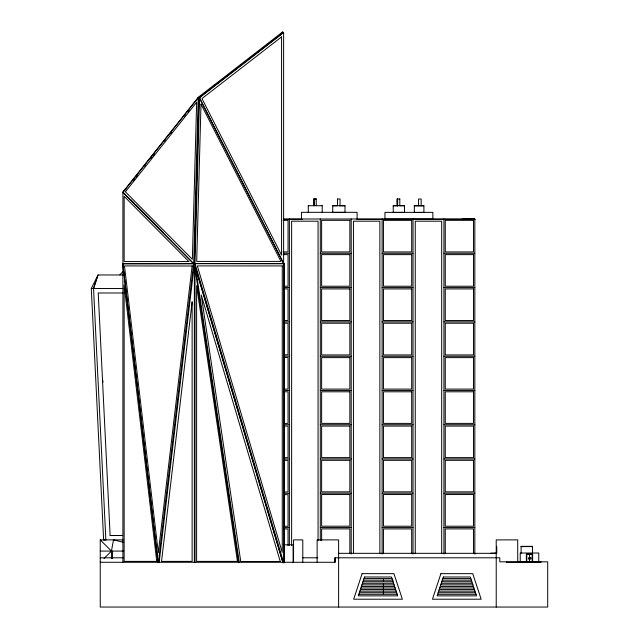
<?xml version="1.0" encoding="UTF-8"?>
<svg xmlns="http://www.w3.org/2000/svg" width="639" height="639" viewBox="0 0 639 639"><rect width="100%" height="100%" fill="white"/><g stroke="black" fill="none" stroke-linecap="round" stroke-linejoin="round"><path stroke-width="0.96" d="M283.876 562.536L283.876 263.691L193.697 263.595L198.242 97.711L199.28 97.895L283.62 32.573L283.62 263.779L199.28 97.895M194.368 562.624L194.368 263.779L198.913 97.895L198.322 97.272L282.662 31.95L283.62 32.573M158.153 562.632L122.912 263.691L194.983 263.611L199.528 97.727L198.913 97.895L198.913 99.884M192.131 265.92L158.312 552.743L124.485 265.92L192.874 266.008M158.384 562.544L193.625 263.691M159.135 562.632L194.368 263.779L282.973 562.663M283.604 265.936L284.123 264.011L283.253 263.779L283.62 263.412M122.832 288.516L93.534 288.516L98.007 274.97L122.712 274.97M91.297 288.516L93.534 288.405L105.866 540.003L103.63 540.003L91.297 288.516L98.007 274.97L93.534 288.516M122.912 562.624L122.912 192.499L123.654 192.499L123.063 191.876L198.322 97.272M193.697 263.595L122.984 192.315L198.242 97.711M144.39 166.164L145.628 164.606M164.207 141.251L165.445 139.693M184.024 116.338L185.262 114.78M132.912 180.869L134.757 178.545M135.995 176.995L137.225 175.445M150.796 158.384L152.034 156.835M153.264 155.277L154.502 153.727M170.541 133.567L171.771 132.017M187.81 111.857L189.048 110.307M119.884 274.85L123.279 271.279M123.063 191.876L125.875 189.056M279.147 35.472L282.662 31.95M104.053 558.47L111.442 551.082L113.502 539.891L123.175 542.223M199.672 97.048L201.245 95.826M213.841 86.073L215.415 84.851M216.988 83.637L218.562 82.415M233.515 70.833L235.088 69.611M250.831 57.422L252.405 56.2M268.148 44.011L269.722 42.789M198.913 97.895L283.253 32.573M284.147 562.871L284.147 263.779L283.253 263.779L283.868 263.611L199.528 97.727M283.253 263.779L283.876 263.691M313.965 198.953L316.257 198.985M337.496 199.017L340.06 198.993L339.996 205.782M397.194 205.702L397.194 198.977L399.846 199.025M308.278 205.718L322.2 205.718M332.743 205.79L337.464 205.79L337.544 198.985M339.349 205.79L345.012 205.79M393.225 205.766L397.921 205.766M399.798 205.766L404.503 205.766M414.32 205.806L423.905 205.806M332.743 212.396L345.012 212.396M393.225 212.396L404.503 212.396M414.32 212.436L423.905 212.436M283.397 218.993L474.833 218.993L474.833 554.173M384.95 219.089L432.859 219.089M474.833 219.121L462.205 219.121L474.833 219.241M289.379 219.289L302.343 219.289M283.397 219.369L289.379 219.369M357.185 219.345L385.101 219.369M431.956 219.321L474.833 219.369M283.173 220.335L288.037 220.335L288.037 251.942L283.173 251.942M283.397 253.284L289.379 253.284M320.291 253.284L351.202 253.284M382.106 253.284L413.018 253.284M443.921 253.284L474.833 253.284M283.173 254.626L288.037 254.626L288.037 286.232L284.147 286.232M194.983 263.611L283.868 263.611M122.912 263.779L194.999 263.779L239.29 562.632M284.395 287.574L289.379 287.574M320.291 287.574L351.202 287.574M382.106 287.574L413.018 287.574M443.921 287.574L474.833 287.574M284.147 288.916L288.037 288.916L288.037 320.522L284.147 320.522M123.015 292.989L98.23 292.989L110.132 535.53L122.624 535.53M284.395 321.864L289.379 321.864M320.291 321.864L351.202 321.864M382.106 321.864L413.018 321.864M443.921 321.864L474.833 321.864M284.147 323.206L288.037 323.206L288.037 354.813L284.147 354.813M284.395 356.155L289.379 356.155M320.291 356.282L351.202 356.282M382.106 356.282L413.018 356.282M443.921 356.282L474.833 356.282M284.147 357.497L288.037 357.497L288.037 389.103L284.147 389.103M284.395 390.445L289.379 390.445M320.291 390.445L351.202 390.445M382.106 390.445L413.018 390.445M443.921 390.445L474.833 390.445M284.147 391.787L288.037 391.787L288.037 423.393L284.147 423.393M284.395 424.735L289.379 424.735M320.291 424.735L351.202 424.735M382.106 424.735L413.018 424.735M443.921 424.735L474.833 424.735M284.147 426.077L288.037 426.077L288.037 457.684L284.147 457.684M284.395 459.026L289.379 459.026M320.291 458.962L351.202 458.962M382.106 458.962L413.018 458.962M443.921 458.962L474.833 458.962M284.147 460.368L288.037 460.368L288.037 491.974L284.147 491.974M320.291 493.196L351.202 493.196M382.106 493.196L413.018 493.196M443.921 493.196L474.833 493.196M284.395 493.316L289.379 493.316M284.147 494.666L288.037 494.666L288.037 526.264L284.147 526.264M284.395 527.606L289.379 527.606M320.291 527.542L351.202 527.542M382.106 527.566L413.018 527.566M443.921 527.55L474.833 527.55M284.147 528.956L288.037 528.956L288.037 545.746M122.624 535.474L110.132 535.53M334.988 562.28L334.988 557.799L499.81 557.799L499.81 561.833L547.703 561.833L547.703 607.05L100.251 607.05L100.251 539.891L122.976 539.891M284.147 544.819L293.109 544.819L293.109 562.632M521.12 546.513L532.479 546.513M521.12 546.609L532.479 546.609M100.251 551.082L123.311 551.082M496.351 553.015L490.504 553.254M338.614 553.326L496.223 553.326M100.251 557.799L123.159 557.799M302.79 557.799L317.719 557.799M100.251 561.833L100.698 561.833L100.251 562.28L335.036 562.28L335.036 557.799M520.226 561.969L538.749 561.969M364.022 578.575L392.019 578.575M442.827 578.575L470.823 578.575M363.287 580.188L393.081 580.188M442.308 580.148L471.342 580.148M362.984 581.722L393.057 581.722M441.789 581.722L471.862 581.722M362.465 583.287L393.576 583.287M441.269 583.287L472.381 583.287M361.946 584.861L394.095 584.861M440.75 584.861L472.9 584.861M361.426 586.434L394.606 586.434M440.231 586.434L473.411 586.434M360.907 588L395.126 588M439.712 588L473.93 588M360.388 589.573L395.645 589.573M439.193 589.573L474.45 589.573M359.869 591.147L396.164 591.147M438.681 591.147L474.969 591.147M359.358 592.712L396.683 592.712M438.162 592.712L475.488 592.712M358.838 594.286L397.202 594.286M437.643 594.286L476.007 594.286M122.984 192.315L123.654 192.499M100.251 539.891L111.442 551.082L111.442 558.55M130.66 199.56L134.158 203.09M135.564 204.496L163.568 232.724M122.912 192.499L193.625 263.779M194.991 263.691L283.596 562.576M194.368 263.907L282.973 562.791M194.368 263.779L238.666 562.759M122.768 263.883L158.009 562.735M102.791 380.301L102.887 382.282M540.985 561.833L540.985 562.28L506.527 562.28L506.527 561.833M538.749 562.28L538.749 553.015L520.226 553.015L520.226 562.28M532.622 561.969L532.622 553.917L526.352 553.917L526.352 561.969M532.479 553.326L532.479 546.329L521.12 546.329L521.12 553.326M532.175 561.969L532.175 554.364L526.8 554.364L526.8 561.969M529.483 554.364L529.483 561.969M524.435 561.833L524.435 562.28M517.718 561.833L517.718 539.891L496.223 539.891L496.223 607.05M496.719 546.337L496.775 553.326M473.491 553.63L473.491 528.892L445.271 528.892L445.271 553.63M443.921 218.953L443.921 554.053M441.685 553.63L441.685 221.19L415.254 221.19L415.254 553.63M432.859 219.265L432.859 212.372L384.95 212.372L384.95 219.265M423.905 212.523L423.905 205.718L414.32 205.718L414.32 212.523M421.165 205.742L421.165 199.017L418.561 199.017L418.561 205.742M413.018 218.953L413.018 554.077M411.676 553.662L411.676 528.908L383.448 528.908L383.448 553.662M404.503 212.475L404.503 205.686L393.225 205.686L393.225 212.475M399.79 198.977L399.83 205.758M397.642 198.977L397.682 205.758M397.21 198.993L397.234 205.758M383.4 579.469L383.4 581.442M383.4 583.407L383.4 594.246M382.106 218.953L382.106 554.077M379.87 553.63L379.87 221.19L353.439 221.19L353.439 553.63M357.089 219.241L357.089 212.316L301.44 212.316L301.44 219.241M351.202 218.953L351.202 554.037M349.852 553.614L349.852 528.884L321.633 528.884L321.633 540.754M345.012 212.507L345.012 205.686L332.743 205.686L332.743 212.507M338.614 607.05L338.614 539.891L317.128 539.891L317.128 562.28M322.2 205.622L322.2 212.436M320.291 218.953L320.291 540.298M318.054 540.658L318.054 221.19L291.624 221.19L291.624 545.642M316.257 205.71L316.201 198.913L313.957 198.921L313.965 205.67M314.005 198.913L314.061 205.71M308.278 205.622L308.278 212.436M302.79 562.28L302.79 539.891L293.557 539.891L293.557 562.28M289.379 218.953L289.379 545.243M194.999 263.779L194.999 562.624M112.56 551.082L112.56 558.55M196.652 102.232L192.347 259.306L125.388 191.812L196.652 102.232M200.997 104.173L196.692 261.415L280.944 261.415L200.997 104.173M192.131 301.88L161.531 561.385L192.131 561.385L192.131 301.88M362.113 573.646L353.671 599.214L402.362 599.214L393.928 573.646L362.113 573.646M364.542 577.001L358.319 595.86L397.722 595.86L391.499 577.001L364.542 577.001M440.918 573.646L432.475 599.214L481.167 599.214L472.732 573.646L440.918 573.646M443.346 577.001L437.124 595.86L476.526 595.86L470.304 577.001L443.346 577.001M281.575 36.894L201.956 98.566L281.575 255.161L281.575 36.894M349.852 220.319L321.633 220.319L321.633 251.942L349.852 251.942L349.852 220.319M411.676 220.367L383.448 220.367L383.448 251.942L411.676 251.942L411.676 220.367M473.491 220.335L445.271 220.335L445.271 251.942L473.491 251.942L473.491 220.335M349.852 254.626L321.633 254.626L321.633 286.232L349.852 286.232L349.852 254.626M411.676 254.626L383.448 254.626L383.448 286.232L411.676 286.232L411.676 254.626M473.491 254.626L445.271 254.626L445.271 286.232L473.491 286.232L473.491 254.626M188.864 261.543L124.142 261.543L124.142 196.301L188.864 261.543M282.262 265.912L197.339 265.912L282.262 552.4L282.262 265.912M349.852 288.916L321.633 288.916L321.633 320.522L349.852 320.522L349.852 288.916M411.676 288.916L383.448 288.916L383.448 320.522L411.676 320.522L411.676 288.916M473.491 288.916L445.271 288.916L445.271 320.522L473.491 320.522L473.491 288.916M349.852 323.206L321.633 323.206L321.633 354.941L349.852 354.941L349.852 323.206M411.676 323.206L383.448 323.206L383.448 354.941L411.676 354.941L411.676 323.206M473.491 323.206L445.271 323.206L445.271 354.941L473.491 354.941L473.491 323.206M349.852 357.624L321.633 357.624L321.633 389.103L349.852 389.103L349.852 357.624M411.676 357.624L383.448 357.624L383.448 389.103L411.676 389.103L411.676 357.624M473.491 357.624L445.271 357.624L445.271 389.103L473.491 389.103L473.491 357.624M349.852 391.787L321.633 391.787L321.633 423.393L349.852 423.393L349.852 391.787M411.676 391.787L383.448 391.787L383.448 423.393L411.676 423.393L411.676 391.787M473.491 391.787L445.271 391.787L445.271 423.393L473.491 423.393L473.491 391.787M349.852 426.077L321.633 426.077L321.633 457.62L349.852 457.62L349.852 426.077M411.676 426.077L383.448 426.077L383.448 457.62L411.676 457.62L411.676 426.077M473.491 426.077L445.271 426.077L445.271 457.62L473.491 457.62L473.491 426.077M349.852 460.312L321.633 460.312L321.633 491.854L349.852 491.854L349.852 460.312M411.676 460.312L383.448 460.312L383.448 491.854L411.676 491.854L411.676 460.312M473.491 460.312L445.271 460.312L445.271 491.854L473.491 491.854L473.491 460.312M349.852 494.538L321.633 494.538L321.633 526.193L349.852 526.193L349.852 494.538M411.676 494.538L383.448 494.538L383.448 526.216L411.676 526.216L411.676 494.538M473.491 494.538L445.271 494.538L445.271 526.209L473.491 526.209L473.491 494.538M528.844 557.815L528.621 558.941L528.844 557.815M530.889 557.847L529.995 557.847L529.995 558.965L530.889 558.965L530.889 557.847M530.642 558.095L530.242 558.718L530.642 558.095M156.747 561.385L124.142 561.385L124.142 284.906L156.747 561.385M237.46 561.385L196.604 561.385L196.604 285.697L237.46 561.385M280.265 561.529L240.751 561.529L201.229 294.914L280.265 561.529"/></g></svg>
